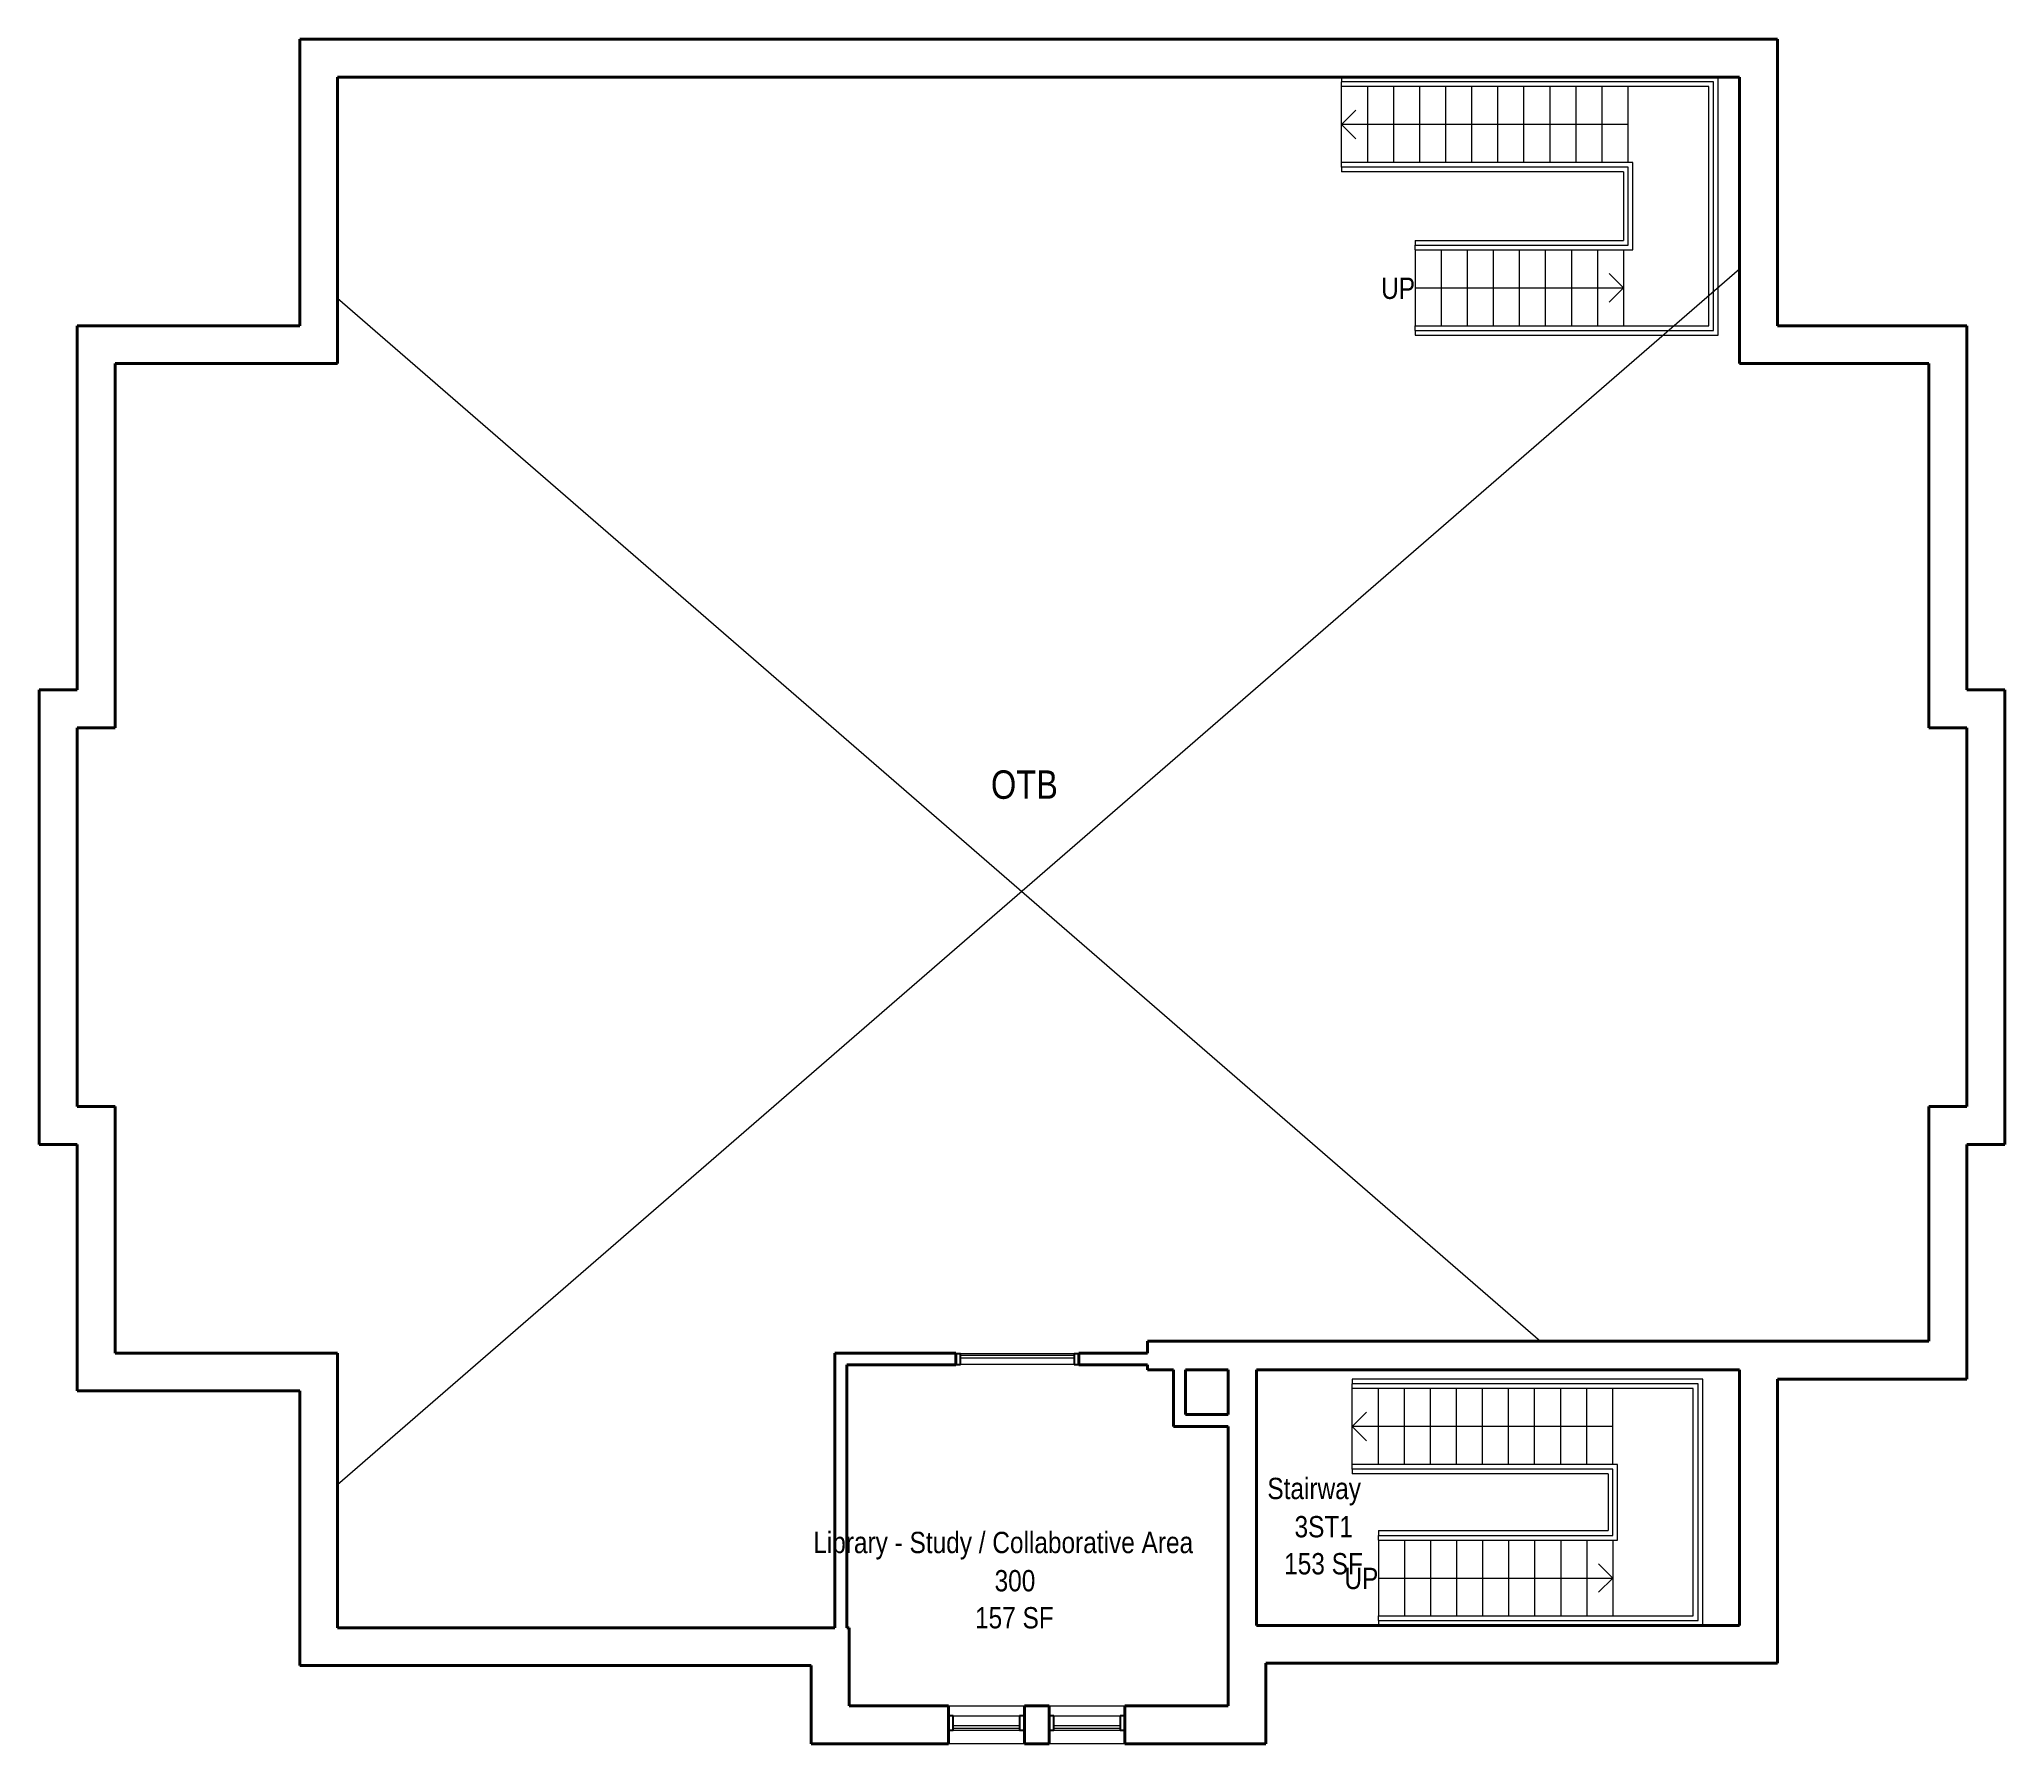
# Model space of a CAD drawing. Header units: inches. Extents: x -874 to -44, y 343 to 1063.
import ezdxf

# ---------------------------------------------------------------- set-up
doc = ezdxf.new("R2010")
doc.units = ezdxf.units.IN
doc.header["$MEASUREMENT"] = 0
for name, color, linetype, lineweight in [('A-AREA-IDEN', 2, 'Continuous', 9), ('A-DETL', 90, 'Continuous', 9), ('A-FLOR-HRAL', 11, 'Continuous', 9), ('A-GLAZ-CURT', 52, 'Continuous', 9), ('A-GLAZ-CWMG', 51, 'Continuous', 9), ('A-WALL', 113, 'Continuous', 15), ('G-ANNO-TEXT', 231, 'Continuous', 9), ('I-WALL', 2, 'Continuous', 15), ('S-STRS', 31, 'Continuous', 9), ('S-STRS-ANNO', 31, 'Continuous', 9), ('S-STRS-IDEN', 31, 'Continuous', 9)]:
    doc.layers.add(name, color=color, linetype=linetype, lineweight=lineweight)
doc.styles.add('Arial Narrow', font='ARIALN.TTF', dxfattribs={"height": 9})
doc.styles.add('Arial Narrow_1', font='ARIALN.TTF', dxfattribs={"height": 12})

# ---------------------------------------------------------------- blocks, each defined once
blk = doc.blocks.new('Railing - Railing-5170913-LEVEL 3')
at = {"layer": 'A-FLOR-HRAL'}
for p, q in [((-319.84, 493.17), (-319.84, 495.17)), ((-209.84, 495.17), (-319.84, 495.17)), ((-209.84, 493.17), (-319.84, 493.17)), ((-173.84, 495.17), (-209.84, 495.17)), ((-175.84, 493.17), (-209.84, 493.17)), ((-175.84, 397.17), (-175.84, 493.17)), ((-173.84, 395.17), (-173.84, 495.17)), ((-308.84, 397.17), (-209.84, 397.17)), ((-308.84, 395.17), (-308.84, 397.17)), ((-308.84, 395.17), (-209.84, 395.17)), ((-209.84, 397.17), (-175.84, 397.17)), ((-209.84, 395.17), (-173.84, 395.17))]:
    blk.add_line(p, q, dxfattribs=at)
blk = doc.blocks.new('Railing - Railing-5170917-LEVEL 3')
at = {"layer": 'A-FLOR-HRAL'}
for p, q in [((-319.84, 459.17), (-319.84, 461.17)), ((-207.84, 461.17), (-319.84, 461.17)), ((-209.84, 459.17), (-319.84, 459.17)), ((-209.84, 431.17), (-209.84, 459.17)), ((-207.84, 429.17), (-207.84, 461.17)), ((-308.84, 431.17), (-209.84, 431.17)), ((-308.84, 429.17), (-308.84, 431.17)), ((-308.84, 429.17), (-209.84, 429.17)), ((-209.84, 429.17), (-207.84, 429.17))]:
    blk.add_line(p, q, dxfattribs=at)
blk = doc.blocks.new('System Panel - zGlazed-5171080-LEVEL 3')
at = {"layer": 'A-GLAZ-CURT', "lineweight": 15}
for p, q in [((24, 1.5), (-24, 1.5)), ((-24, 1.5), (-24, 0.5)), ((-24, 0.5), (24, 0.5)), ((24, 0.5), (24, 1.5))]:
    blk.add_line(p, q, dxfattribs=at)
blk = doc.blocks.new('Rectangular Mullion - 4 1_2_ x 2_ Rectangular_CE_-5171079-LEVEL 3')
at = {"layer": 'A-GLAZ-CWMG'}
for p, q in [((-437.34, 507.92), (-485.34, 507.92)), ((-437.34, 503.42), (-485.34, 503.42))]:
    blk.add_line(p, q, dxfattribs=at)
blk = doc.blocks.new('Rectangular Mullion - 4 1_2_ x 2_ Rectangular_CE_-5171081-LEVEL 3')
at = {"layer": 'A-GLAZ-CWMG', "lineweight": 25}
for p, q in [((-2, 2.25), (0, 2.25)), ((-2, -2.25), (-2, 2.25)), ((0, 2.25), (0, -2.25)), ((0, -2.25), (-2, -2.25))]:
    blk.add_line(p, q, dxfattribs=at)
blk = doc.blocks.new('Rectangular Mullion - 4 1_2_ x 2_ Rectangular_CE_-5171082-LEVEL 3')
at = {"layer": 'A-GLAZ-CWMG', "lineweight": 25}
for p, q in [((0, 2.25), (-2, 2.25)), ((-2, 2.25), (-2, -2.25)), ((0, -2.25), (0, 2.25)), ((-2, -2.25), (0, -2.25))]:
    blk.add_line(p, q, dxfattribs=at)
blk = doc.blocks.new('System Panel - zGlazed-5173075-LEVEL 3')
at = {"layer": 'A-GLAZ-CURT', "lineweight": 15}
for p, q in [((14, 1.5), (-14, 1.5)), ((-14, 1.5), (-14, 0.5)), ((-14, 0.5), (14, 0.5)), ((14, 0.5), (14, 1.5))]:
    blk.add_line(p, q, dxfattribs=at)
blk = doc.blocks.new('Rectangular Mullion - 6_ x 2_ Rectangular_CE_-5173074-LEVEL 3')
at = {"layer": 'A-GLAZ-CWMG'}
for p, q in [((-445.84, 354.92), (-417.84, 354.92)), ((-445.84, 348.92), (-417.84, 348.92))]:
    blk.add_line(p, q, dxfattribs=at)
blk = doc.blocks.new('Rectangular Mullion - 6_ x 2_ Rectangular_CE_-5173056-LEVEL 3')
at = {"layer": 'A-GLAZ-CWMG', "lineweight": 25}
for p, q in [((-2, 3.75), (0, 3.75)), ((-2, -2.25), (-2, 3.75)), ((0, 3.75), (0, -2.25)), ((0, -2.25), (-2, -2.25))]:
    blk.add_line(p, q, dxfattribs=at)
blk = doc.blocks.new('Rectangular Mullion - 6_ x 2_ Rectangular_CE_-5173057-LEVEL 3')
at = {"layer": 'A-GLAZ-CWMG', "lineweight": 25}
for p, q in [((0, 3.75), (-2, 3.75)), ((-2, 3.75), (-2, -2.25)), ((0, -2.25), (0, 3.75)), ((-2, -2.25), (0, -2.25))]:
    blk.add_line(p, q, dxfattribs=at)
blk = doc.blocks.new('Railing - Railing-5175240-LEVEL 3')
at = {"layer": 'A-FLOR-HRAL'}
for p, q in [((-324.34, 1043.17), (-324.34, 1045.17)), ((-203.34, 1045.17), (-324.34, 1045.17)), ((-203.34, 1043.17), (-324.34, 1043.17)), ((-167.34, 1045.17), (-203.34, 1045.17)), ((-169.34, 1043.17), (-203.34, 1043.17)), ((-169.34, 942.17), (-169.34, 1043.17)), ((-167.34, 940.17), (-167.34, 1045.17)), ((-293.34, 942.17), (-205.34, 942.17)), ((-293.34, 940.17), (-293.34, 942.17)), ((-293.34, 940.17), (-205.34, 940.17)), ((-205.34, 942.17), (-169.34, 942.17)), ((-205.34, 940.17), (-167.34, 940.17))]:
    blk.add_line(p, q, dxfattribs=at)
blk = doc.blocks.new('Railing - Railing-5175244-LEVEL 3')
at = {"layer": 'A-FLOR-HRAL'}
for p, q in [((-324.34, 1009.17), (-324.34, 1011.17)), ((-201.34, 1011.17), (-324.34, 1011.17)), ((-203.34, 1009.17), (-324.34, 1009.17)), ((-203.34, 976.17), (-203.34, 1009.17)), ((-201.34, 974.17), (-201.34, 1011.17)), ((-293.34, 976.17), (-205.34, 976.17)), ((-293.34, 974.17), (-293.34, 976.17)), ((-293.34, 974.17), (-205.34, 974.17)), ((-205.34, 976.17), (-203.34, 976.17)), ((-205.34, 974.17), (-201.34, 974.17))]:
    blk.add_line(p, q, dxfattribs=at)

msp = doc.modelspace()

# ---------------------------------------------------------------- linework, layer by layer
at = {"layer": 'A-DETL'}
for p, q in [((-156.34, 966.02), (-748.34, 452.47)), ((-748.34, 953.87), (-240.31, 513.17))]:
    msp.add_line(p, q, dxfattribs=at)
at = {"layer": 'A-WALL', "lineweight": 40}
for p, q in [((-140.34, 1063.17), (-764.34, 1063.17)), ((-764.34, 1063.17), (-764.34, 942.17)), ((-140.34, 942.17), (-140.34, 1063.17)), ((-748.34, 1047.17), (-156.34, 1047.17)), ((-748.34, 926.17), (-748.34, 1047.17)), ((-156.34, 1047.17), (-156.34, 926.17)), ((-858.34, 942.17), (-858.34, 788.35)), ((-764.34, 942.17), (-858.34, 942.17)), ((-60.34, 942.17), (-140.34, 942.17)), ((-60.34, 788.35), (-60.34, 942.17)), ((-842.34, 926.17), (-748.34, 926.17)), ((-842.34, 772.35), (-842.34, 926.17)), ((-156.34, 926.17), (-76.34, 926.17)), ((-76.34, 926.17), (-76.34, 772.35)), ((-858.34, 788.35), (-874.34, 788.35)), ((-874.34, 788.35), (-874.34, 596.35)), ((-44.34, 788.35), (-60.34, 788.35)), ((-44.34, 596.35), (-44.34, 788.35)), ((-858.34, 612.35), (-858.34, 772.35)), ((-858.34, 772.35), (-842.34, 772.35)), ((-76.34, 772.35), (-60.34, 772.35)), ((-60.34, 772.35), (-60.34, 612.35)), ((-842.34, 612.35), (-858.34, 612.35)), ((-842.34, 508.17), (-842.34, 612.35)), ((-76.34, 612.35), (-76.34, 513.17)), ((-60.34, 612.35), (-76.34, 612.35)), ((-874.34, 596.35), (-858.34, 596.35)), ((-858.34, 596.35), (-858.34, 492.17)), ((-60.34, 497.17), (-60.34, 596.35)), ((-60.34, 596.35), (-44.34, 596.35)), ((-748.34, 508.17), (-842.34, 508.17)), ((-748.34, 392.17), (-748.34, 508.17)), ((-76.34, 513.17), (-406.34, 513.17)), ((-406.34, 513.17), (-406.34, 508.17)), ((-406.34, 503.17), (-406.34, 501.17)), ((-406.34, 501.17), (-395.34, 501.17)), ((-390.34, 501.17), (-372.34, 501.17)), ((-372.34, 501.17), (-372.34, 482.17)), ((-360.34, 393.17), (-360.34, 501.17)), ((-360.34, 501.17), (-156.34, 501.17)), ((-156.34, 501.17), (-156.34, 393.17)), ((-858.34, 492.17), (-764.34, 492.17)), ((-764.34, 492.17), (-764.34, 376.17)), ((-140.34, 497.17), (-60.34, 497.17)), ((-140.34, 377.17), (-140.34, 497.17)), ((-372.34, 477.17), (-372.34, 359.17)), ((-538.34, 392.17), (-748.34, 392.17)), ((-532.34, 392.17), (-533.34, 392.17)), ((-532.34, 359.17), (-532.34, 392.17)), ((-156.34, 393.17), (-360.34, 393.17)), ((-764.34, 376.17), (-548.34, 376.17)), ((-548.34, 376.17), (-548.34, 343.17)), ((-356.34, 377.17), (-140.34, 377.17)), ((-356.34, 343.17), (-356.34, 377.17)), ((-490.34, 359.17), (-532.34, 359.17)), ((-490.34, 343.17), (-490.34, 359.17)), ((-447.84, 359.17), (-458.34, 359.17)), ((-458.34, 359.17), (-458.34, 343.17)), ((-447.84, 343.17), (-447.84, 359.17)), ((-372.34, 359.17), (-415.84, 359.17)), ((-415.84, 359.17), (-415.84, 343.17)), ((-548.34, 343.17), (-490.34, 343.17)), ((-458.34, 343.17), (-447.84, 343.17)), ((-415.84, 343.17), (-356.34, 343.17))]:
    msp.add_line(p, q, dxfattribs=at)
at = {"layer": 'A-WALL'}
for p, q in [((-490.34, 359.17), (-458.34, 359.17)), ((-447.84, 359.17), (-415.84, 359.17)), ((-458.34, 343.17), (-490.34, 343.17)), ((-415.84, 343.17), (-447.84, 343.17))]:
    msp.add_line(p, q, dxfattribs=at)
at = {"layer": 'I-WALL', "lineweight": 40}
for p, q in [((-487.34, 508.17), (-538.34, 508.17)), ((-538.34, 508.17), (-538.34, 392.17)), ((-487.34, 503.17), (-487.34, 508.17)), ((-406.34, 508.17), (-435.34, 508.17)), ((-435.34, 508.17), (-435.34, 503.17)), ((-533.34, 503.17), (-487.34, 503.17)), ((-533.34, 392.17), (-533.34, 503.17)), ((-435.34, 503.17), (-406.34, 503.17)), ((-395.34, 501.17), (-395.34, 477.17)), ((-390.34, 482.17), (-390.34, 501.17)), ((-372.34, 482.17), (-390.34, 482.17)), ((-395.34, 477.17), (-372.34, 477.17))]:
    msp.add_line(p, q, dxfattribs=at)
at = {"layer": 'S-STRS'}
for p, q in [((-324.34, 1047.17), (-324.34, 1045.17)), ((-165.34, 938.17), (-165.34, 1047.17)), ((-324.34, 1011.17), (-324.34, 1043.17)), ((-313.34, 1011.17), (-313.34, 1043.17)), ((-302.34, 1011.17), (-302.34, 1043.17)), ((-291.34, 1011.17), (-291.34, 1043.17)), ((-280.34, 1011.17), (-280.34, 1043.17)), ((-269.34, 1011.17), (-269.34, 1043.17)), ((-258.34, 1011.17), (-258.34, 1043.17)), ((-247.34, 1011.17), (-247.34, 1043.17)), ((-236.34, 1011.17), (-236.34, 1043.17)), ((-225.34, 1011.17), (-225.34, 1043.17)), ((-214.34, 1011.17), (-214.34, 1043.17)), ((-203.34, 1011.17), (-203.34, 1043.17)), ((-324.34, 1009.17), (-324.34, 1007.17)), ((-205.34, 1007.17), (-324.34, 1007.17)), ((-205.34, 1007.17), (-205.34, 978.17)), ((-293.34, 978.17), (-293.34, 976.17)), ((-293.34, 978.17), (-205.34, 978.17)), ((-293.34, 974.17), (-293.34, 942.17)), ((-282.34, 974.17), (-282.34, 942.17)), ((-271.34, 974.17), (-271.34, 942.17)), ((-260.34, 974.17), (-260.34, 942.17)), ((-249.34, 974.17), (-249.34, 942.17)), ((-238.34, 974.17), (-238.34, 942.17)), ((-227.34, 974.17), (-227.34, 942.17)), ((-216.34, 974.17), (-216.34, 942.17)), ((-205.34, 974.17), (-205.34, 942.17)), ((-293.34, 940.17), (-293.34, 938.17)), ((-293.34, 938.17), (-203.02, 938.17)), ((-203.02, 938.17), (-165.34, 938.17)), ((-319.84, 497.17), (-319.84, 495.17)), ((-201.15, 497.17), (-319.84, 497.17)), ((-319.84, 461.17), (-319.84, 493.17)), ((-308.84, 461.17), (-308.84, 493.17)), ((-297.84, 461.17), (-297.84, 493.17)), ((-286.84, 461.17), (-286.84, 493.17)), ((-275.84, 461.17), (-275.84, 493.17)), ((-264.84, 461.17), (-264.84, 493.17)), ((-253.84, 461.17), (-253.84, 493.17)), ((-242.84, 461.17), (-242.84, 493.17)), ((-231.84, 461.17), (-231.84, 493.17)), ((-220.84, 461.17), (-220.84, 493.17)), ((-209.84, 461.17), (-209.84, 493.17)), ((-171.84, 497.17), (-201.15, 497.17)), ((-171.84, 393.17), (-171.84, 497.17)), ((-319.84, 459.17), (-319.84, 457.17)), ((-211.84, 457.17), (-319.84, 457.17)), ((-211.84, 457.17), (-211.84, 433.17)), ((-308.84, 433.17), (-308.84, 431.17)), ((-308.84, 433.17), (-211.84, 433.17)), ((-308.84, 429.17), (-308.84, 397.17)), ((-297.84, 429.17), (-297.84, 397.17)), ((-286.84, 429.17), (-286.84, 397.17)), ((-275.84, 429.17), (-275.84, 397.17)), ((-264.84, 429.17), (-264.84, 397.17)), ((-253.84, 429.17), (-253.84, 397.17)), ((-242.84, 429.17), (-242.84, 397.17)), ((-231.84, 429.17), (-231.84, 397.17)), ((-220.84, 429.17), (-220.84, 397.17)), ((-209.84, 429.17), (-209.84, 397.17)), ((-308.84, 395.17), (-308.84, 393.17))]:
    msp.add_line(p, q, dxfattribs=at)
at = {"layer": 'S-STRS-ANNO'}
for p, q in [((-324.34, 1027.17), (-318.34, 1033.17)), ((-313.34, 1027.17), (-324.34, 1027.17)), ((-324.34, 1027.17), (-318.34, 1021.17)), ((-302.34, 1027.17), (-313.34, 1027.17)), ((-291.34, 1027.17), (-302.34, 1027.17)), ((-280.34, 1027.17), (-291.34, 1027.17)), ((-269.34, 1027.17), (-280.34, 1027.17)), ((-258.34, 1027.17), (-269.34, 1027.17)), ((-247.34, 1027.17), (-258.34, 1027.17)), ((-236.34, 1027.17), (-247.34, 1027.17)), ((-225.34, 1027.17), (-236.34, 1027.17)), ((-214.34, 1027.17), (-225.34, 1027.17)), ((-203.34, 1027.17), (-214.34, 1027.17)), ((-205.34, 958.17), (-211.34, 964.17)), ((-293.34, 958.17), (-282.34, 958.17)), ((-282.34, 958.17), (-271.34, 958.17)), ((-271.34, 958.17), (-260.34, 958.17)), ((-260.34, 958.17), (-249.34, 958.17)), ((-249.34, 958.17), (-238.34, 958.17)), ((-238.34, 958.17), (-227.34, 958.17)), ((-227.34, 958.17), (-216.34, 958.17)), ((-216.34, 958.17), (-205.34, 958.17)), ((-205.34, 958.17), (-211.34, 952.17)), ((-319.84, 477.17), (-313.84, 483.17)), ((-308.84, 477.17), (-319.84, 477.17)), ((-319.84, 477.17), (-313.84, 471.17)), ((-297.84, 477.17), (-308.84, 477.17)), ((-286.84, 477.17), (-297.84, 477.17)), ((-275.84, 477.17), (-286.84, 477.17)), ((-264.84, 477.17), (-275.84, 477.17)), ((-253.84, 477.17), (-264.84, 477.17)), ((-242.84, 477.17), (-253.84, 477.17)), ((-231.84, 477.17), (-242.84, 477.17)), ((-220.84, 477.17), (-231.84, 477.17)), ((-209.84, 477.17), (-220.84, 477.17)), ((-209.84, 413.17), (-215.84, 419.17)), ((-308.84, 413.17), (-297.84, 413.17)), ((-297.84, 413.17), (-286.84, 413.17)), ((-286.84, 413.17), (-275.84, 413.17)), ((-275.84, 413.17), (-264.84, 413.17)), ((-264.84, 413.17), (-253.84, 413.17)), ((-253.84, 413.17), (-242.84, 413.17)), ((-242.84, 413.17), (-231.84, 413.17)), ((-231.84, 413.17), (-220.84, 413.17)), ((-220.84, 413.17), (-209.84, 413.17)), ((-209.84, 413.17), (-215.84, 407.17))]:
    msp.add_line(p, q, dxfattribs=at)

# ---------------------------------------------------------------- block references
at = {"layer": 'A-FLOR-HRAL'}
for name in ['Railing - Railing-5175240-LEVEL 3', 'Railing - Railing-5175244-LEVEL 3', 'Railing - Railing-5170913-LEVEL 3', 'Railing - Railing-5170917-LEVEL 3']:
    msp.add_blockref(name, (0, 0), dxfattribs=at)
at = {"layer": 'A-GLAZ-CURT'}
msp.add_blockref('System Panel - zGlazed-5171080-LEVEL 3', (-461.34, 505.67), dxfattribs=at)
at = {"layer": 'A-GLAZ-CURT', "rotation": 180}
for p in [(-474.34, 351.17), (-431.84, 351.17)]:
    msp.add_blockref('System Panel - zGlazed-5173075-LEVEL 3', p, dxfattribs=at)
at = {"layer": 'A-GLAZ-CWMG', "rotation": 180}
msp.add_blockref('Rectangular Mullion - 4 1_2_ x 2_ Rectangular_CE_-5171082-LEVEL 3', (-487.34, 505.67), dxfattribs=at)
at = {"layer": 'A-GLAZ-CWMG'}
for name, p in [('Rectangular Mullion - 4 1_2_ x 2_ Rectangular_CE_-5171079-LEVEL 3', (0, 0)), ('Rectangular Mullion - 6_ x 2_ Rectangular_CE_-5173074-LEVEL 3', (-42.5, 0)), ('Rectangular Mullion - 6_ x 2_ Rectangular_CE_-5173057-LEVEL 3', (-458.34, 351.17)), ('Rectangular Mullion - 6_ x 2_ Rectangular_CE_-5173074-LEVEL 3', (0, 0)), ('Rectangular Mullion - 6_ x 2_ Rectangular_CE_-5173057-LEVEL 3', (-415.84, 351.17))]:
    msp.add_blockref(name, p, dxfattribs=at)
at = {"layer": 'A-GLAZ-CWMG', "extrusion": (0, 0, -1), "rotation": 180}
msp.add_blockref('Rectangular Mullion - 4 1_2_ x 2_ Rectangular_CE_-5171081-LEVEL 3', (435.34, 505.67), dxfattribs=at)
at = {"layer": 'A-GLAZ-CWMG', "extrusion": (0, 0, -1)}
for p in [(490.34, 351.17), (447.84, 351.17)]:
    msp.add_blockref('Rectangular Mullion - 6_ x 2_ Rectangular_CE_-5173056-LEVEL 3', p, dxfattribs=at)

# ---------------------------------------------------------------- texts
at = {"layer": 'A-AREA-IDEN', "char_height": 9, "attachment_point": 1, "style": 'Arial Narrow'}
for s, insert, width in [('Stairway', (-355.71, 455.5), 48.48), ('Library - Study / Collaborative Area', (-547.5, 432.68), 196.95), ('3ST1', (-344.24, 439.35), 30.3), ('153 SF', (-348.63, 423.7), 40.905), ('300', (-470.91, 416.53), 20.907), ('157 SF', (-479.17, 400.88), 40.905)]:
    msp.add_mtext(s, dxfattribs=dict(at, insert=insert, width=width))
at = {"layer": 'S-STRS-IDEN', "char_height": 9, "width": 17.1936, "attachment_point": 1, "line_spacing_factor": 0.974696, "style": 'Arial Narrow'}
for insert in [(-307.66, 962.49), (-323.17, 417.49)]:
    msp.add_mtext('UP', dxfattribs=dict(at, insert=insert))

# ---------------------------------------------------------------- next in the draw order: texts
at = {"layer": 'G-ANNO-TEXT', "color": 7, "lineweight": 25, "insert": (-472.45, 754.33), "char_height": 12, "width": 34.542, "attachment_point": 1, "style": 'Arial Narrow_1', "bg_fill": 3, "box_fill_scale": 1.25, "bg_fill_color": 9, "bg_fill_true_color": 13158600, "bg_fill_transparency": 0}
msp.add_mtext('OTB', dxfattribs=at)

doc.saveas('drawing.dxf')
